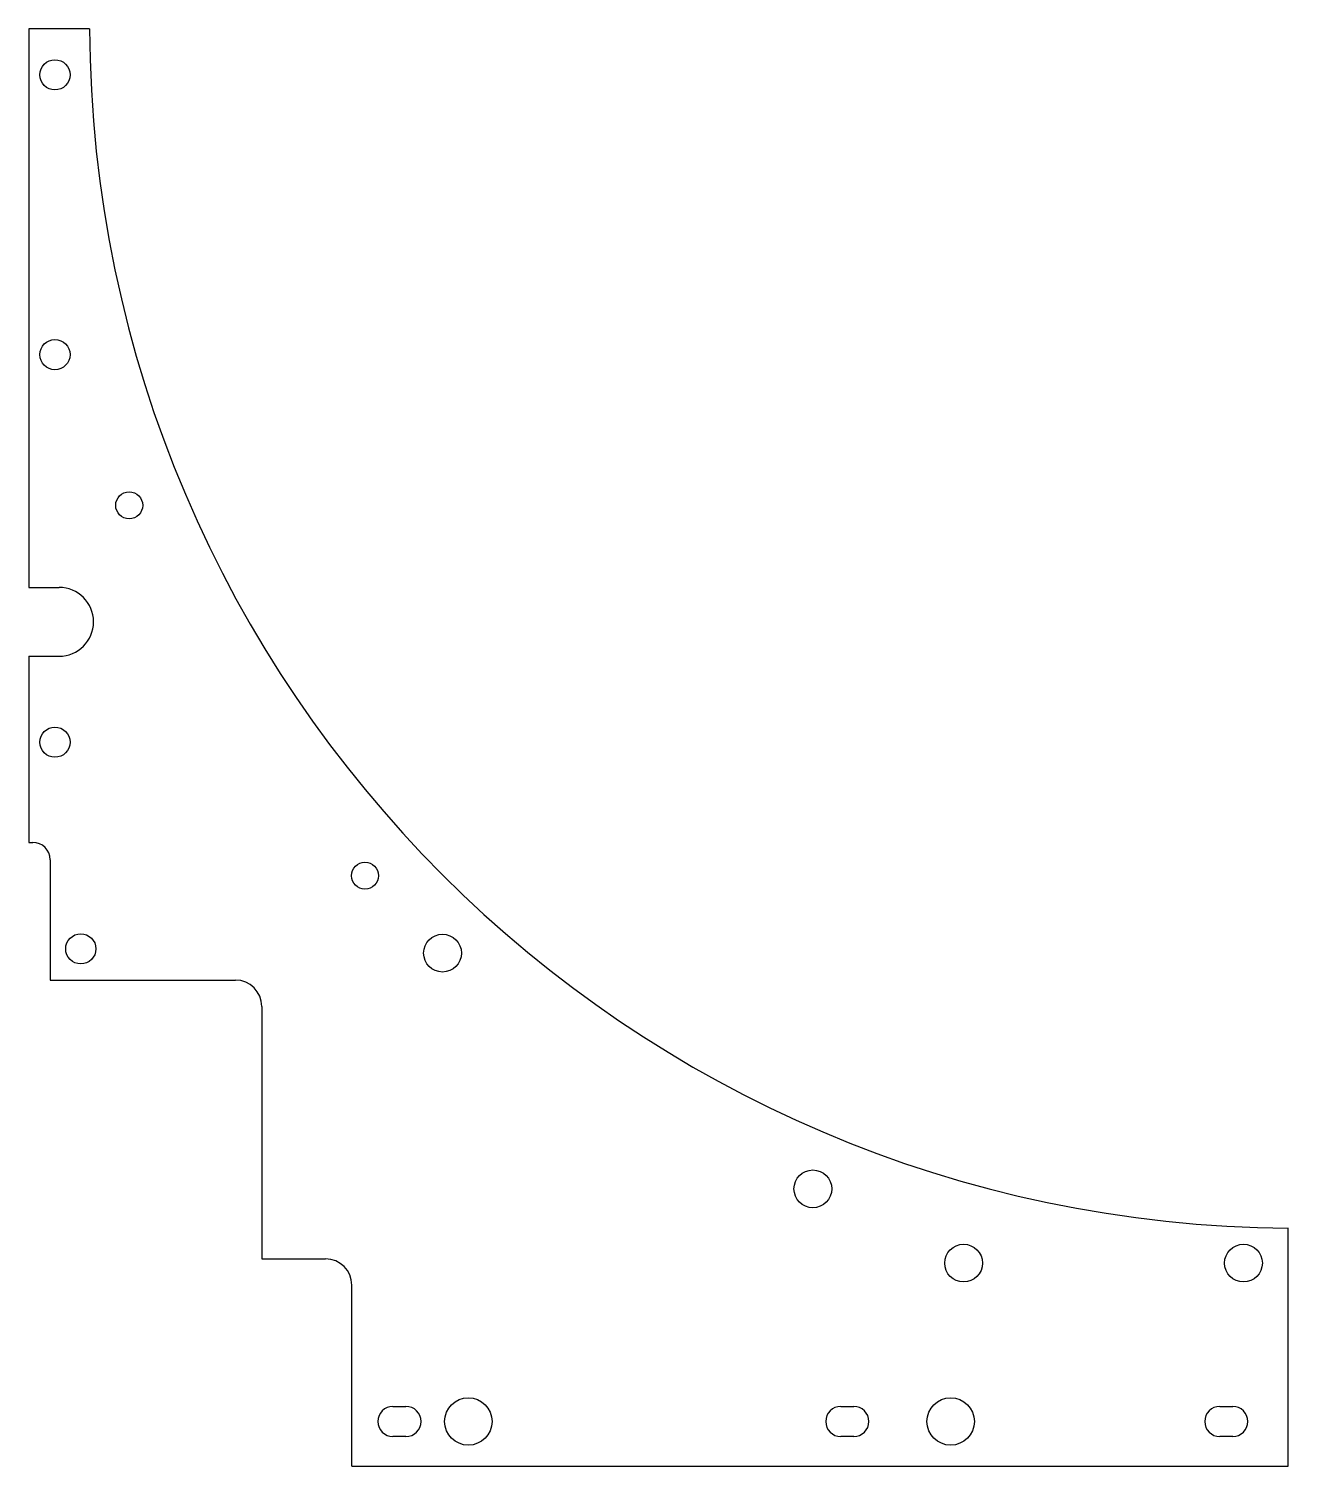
# Model space of a CAD drawing. Extents: x 1.1 to 19.4, y 10.4 to 31.3.
import ezdxf

# ---------------------------------------------------------------- set-up
doc = ezdxf.new("R2010")
doc.units = 0
doc.header["$LTSCALE"] = 1.21
doc.layers.get('0').update_dxf_attribs({"linetype": 'CONTINUOUS'})

msp = doc.modelspace()

# ---------------------------------------------------------------- linework, layer by layer
at = {"color": 3}
for p, q in [((1.106, 31.28), (1.106, 23.17)), ((1.988, 31.28), (1.106, 31.28)), ((1.106, 23.17), (1.546, 23.17)), ((1.106, 22.17), (1.106, 19.469)), ((1.106, 22.17), (1.546, 22.17)), ((1.106, 19.469), (1.165, 19.469)), ((1.417, 19.217), (1.417, 17.469)), ((1.417, 17.469), (4.106, 17.469)), ((4.488, 17.087), (4.488, 13.422)), ((19.386, 10.412), (19.386, 13.871)), ((4.488, 13.422), (5.413, 13.422)), ((5.795, 10.412), (5.795, 13.04)), ((6.392, 11.28), (6.58, 11.28)), ((12.892, 11.28), (13.08, 11.28)), ((18.392, 11.28), (18.58, 11.28)), ((6.58, 10.843), (6.392, 10.843)), ((13.08, 10.843), (12.892, 10.843)), ((18.58, 10.843), (18.392, 10.843)), ((5.795, 10.412), (19.386, 10.412))]:
    msp.add_line(p, q, dxfattribs=at)
for centre, radius in [((1.486, 30.611), 0.219), ((1.486, 26.549), 0.219), ((2.564, 24.361), 0.196), ((1.486, 20.923), 0.219), ((5.986, 18.985), 0.196), ((1.861, 17.923), 0.219), ((7.111, 17.861), 0.274), ((12.486, 14.439), 0.274), ((14.674, 13.361), 0.274), ((18.736, 13.361), 0.274), ((7.486, 11.062), 0.344), ((14.486, 11.062), 0.344)]:
    msp.add_circle(centre, radius, dxfattribs=at)
for centre, radius, start, end in [((19.488, 31.37), 17.5, 180.2965, 269.6649), ((1.546, 22.67), 0.5, 270, 450), ((1.165, 19.217), 0.252, 0, 90), ((4.106, 17.087), 0.382, 0, 90), ((5.413, 13.04), 0.382, 0, 90), ((6.392, 11.062), 0.219, 90, 270), ((6.58, 11.062), 0.219, 270, 450), ((12.892, 11.062), 0.219, 90, 270), ((13.08, 11.062), 0.219, 270, 450), ((18.392, 11.062), 0.219, 90, 270), ((18.58, 11.062), 0.219, 270, 450)]:
    msp.add_arc(centre, radius, start, end, dxfattribs=at)

doc.saveas('drawing.dxf')
